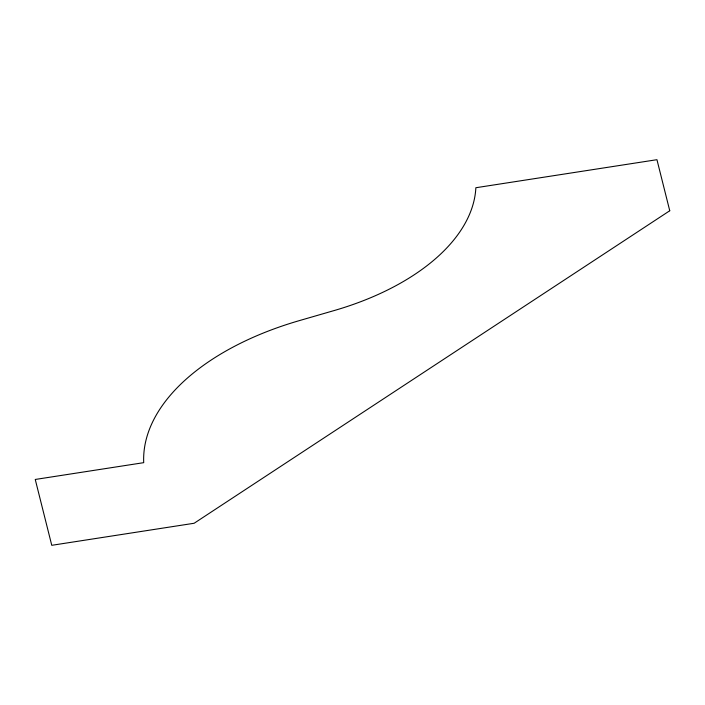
<?xml version="1.0" encoding="UTF-8"?>
<svg xmlns="http://www.w3.org/2000/svg" width="705" height="705" viewBox="0 0 705 705"><rect width="100%" height="100%" fill="white"/><g stroke="black" fill="none" stroke-linecap="round" stroke-linejoin="round"><path stroke-width="1.06" d="M669.75 210.751L194.139 523.26L51.765 545.309L35.25 479.462L143.714 462.665A241.736 134.831 -6.4 0 1 299.361 320.616L334.038 310.588A220.286 122.864 -6.4 0 0 475.857 187.733L656.945 159.691L669.75 210.751"/></g></svg>
